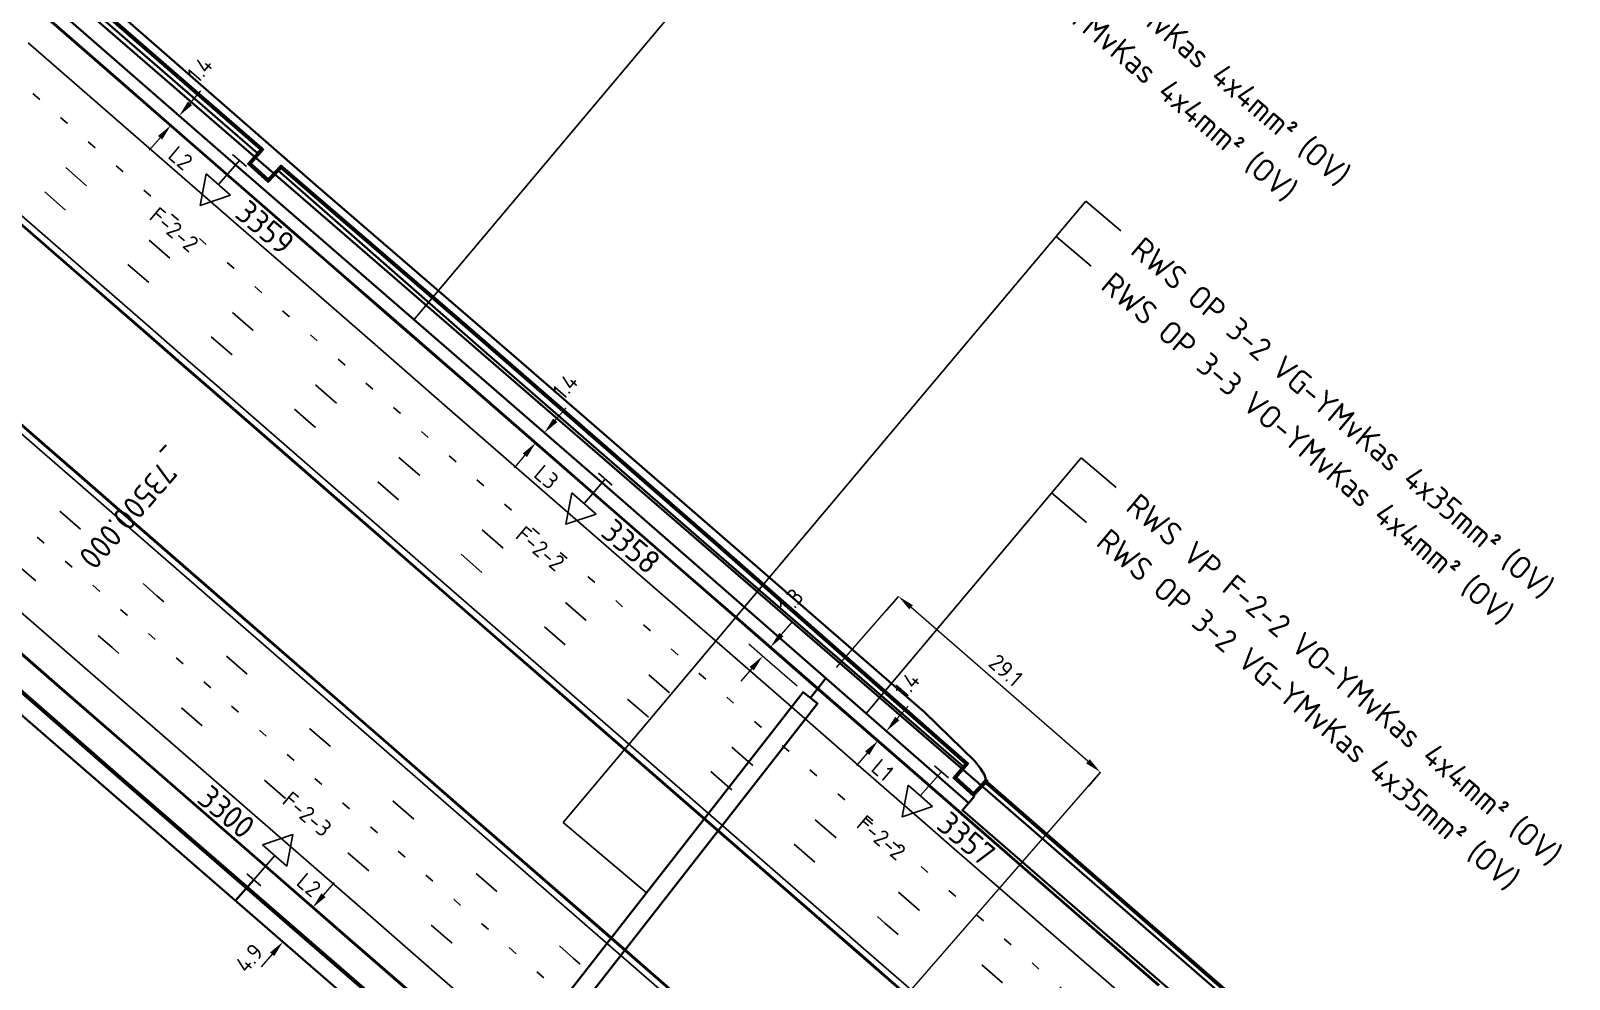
# Model space of a CAD drawing. Header units: metres. Extents: x 134219 to 139080, y 438661 to 444352.
# Drawn here: x 134730.3 to 134897.6, y 443820.5 to 443923.6 of the extents above; entities that cross this region are included whole.
import ezdxf
from ezdxf.enums import TextEntityAlignment as Align

# ---------------------------------------------------------------- set-up
doc = ezdxf.new("R2010")
doc.units = ezdxf.units.M
doc.linetypes.add('13strp', pattern=[4, 1, -3])
doc.linetypes.add('39strp', pattern=[12, 3, -9])
doc.layers.get('DEFPOINTS').update_dxf_attribs({"color": 193})
for name, color, linetype, lineweight in [('N-WE-KL-ET-T18', 1, 'Continuous', 18), ('N-WE-KL-ET-T25', 7, 'Continuous', 25), ('N-WE-KL-ET_LS_OV_ARMATUUR-S', 7, 'Continuous', 25), ('N-WE-KL-ET_LS_OV_ARMATUUR-T18', 1, 'Continuous', 25), ('N-WE-KL-ET_LS_OV_KABEL-G', 10, 'KL-LS-OV-N', 35), ('N-WE-KL-ET_LS_OV_KABEL-M', 7, 'Continuous', 18), ('N-WE-KL-ET_LS_OV_KABEL-T25', 7, 'Continuous', 25), ('N-WE-KL-ET_LS_OV_MANTELBUIS-G', 10, 'Continuous', 35), ('Utd-ondergr-bs', 8, 'Continuous', 35), ('Utd-ondergr-nw', 8, '13strp', 35)]:
    doc.layers.add(name, color=color, linetype=linetype, lineweight=lineweight)
doc.layers.add('N-WE-KL-ET_LS_OV_ARMATUUR-T25', color=2, linetype='Continuous')
doc.layers.add('Utd-weg-nw', color=8, linetype='Continuous')
doc.styles.add('alm a2ee v011$0$rtw_iso', font='NLCS-ISO.ttf')
doc.styles.add('ISO18', font='NLCS-ISO.ttf')
doc.styles.add('ISO25', font='NLCS-ISO.ttf')
doc.styles.add('NLCS-ISO', font='NLCS-ISO.ttf')
doc.styles.add('NLCS_18', font='NLCS-ISO.ttf', dxfattribs={"height": 1.799999952316284})
doc.styles.add('NLCS_25', font='NLCS-ISO.ttf', dxfattribs={"height": 2.5})
doc.linetypes.add('KL-LS-OV-N', pattern='A,4,-1,[103,NLCS.SHX,S=0.75,R=0,X=0,Y=0],-1,4,-1.5,["0V",Standard,S=1,R=0,X=0,Y=-0.5],-3', length=14.5)
doc.dimstyles.new('NLCS_t18_pijl_Dimension_l3_h1', dxfattribs={"dimtxt": 1.799999952316284, "dimasz": 1.8, "dimexe": 2, "dimexo": 2, "dimgap": 0.7, "dimtad": 1, "dimdec": 1, "dimzin": 0, "dimdsep": 46, "dimtxsty": 'NLCS_18', "dimcen": 2.5, "dimdle": 2, "dimclrd": 256, "dimclre": 256, "dimclrt": 256, "dimadec": 1, "dimazin": 0, "dimtfac": 1, "dimtdec": 1, "dimtofl": 0, "dimtmove": 1, "dimatfit": 0, "dimfxl": 0, "dimtolj": 1, "dimtzin": 0, "dimlwd": 18, "dimlwe": 18, "dimarcsym": 0})

# ---------------------------------------------------------------- blocks, each defined once
blk = doc.blocks.new('SKL-ET_OV_ARMATUUR_HD_NATRIUM_1x250W-SO (1)')
for points in [[(3.492758620689642, -1.757241379310358), (6.492758620689642, 0), (3.492758620689642, 1.757241379310358)], [(3.492758620689642, 1.757241379310358), (3.492758620689642, -1.757241379310358)], [(0, 1), (0, -1)], [(3.492758620689642, 0), (0, 0)]]:
    blk.add_lwpolyline(points)
at = {"layer": 'N-WE-KL-ET-T18', "linetype": 'ByBlock', "style": 'NLCS-ISO'}
blk.add_attdef('GROEPSNUMMER', text='', height=1.8, dxfattribs=at).set_placement((-2, -4), align=Align.RIGHT)
blk.add_attdef('FASE-AANSLUITING', (10, -4), '', height=1.8, dxfattribs=at)
at = {"layer": 'N-WE-KL-ET-T18', "linetype": 'ByBlock', "style": 'NLCS-ISO', "flags": 1}
for tag, p in [('TYPE_ARMATUUR', (7.764580914155388, -13.45573048555232)), ('TYPE_FABRIKAAT', (7.764580914155388, -17.24024058133071)), ('VERMOGEN_LAMP', (7.764580914155388, -21.0247506771091)), ('SPIEGELSTAND', (7.764580914155388, -24.80926077288748)), ('HOOGTE_LICHTMAST', (7.764580914155388, -28.59377086866587)), ('UITLEGGERHOEK', (7.764580914155388, -32.37828096444426)), ('TYPE_LICHTMAST', (7.764580914155388, -36.16279106022265)), ('BOTSVRIENDELIJK', (7.764580914155388, -39.94730115600103)), ('POSITIE_LICHTMAST', (7.764580914155388, -43.73181125177942)), ('KABELAANSLUITING', (7.764580914155388, -47.51632134755781)), ('VOEDINGSPUNT', (7.764580914155388, -51.30083144333619))]:
    blk.add_attdef(tag, p, '', height=1.8, dxfattribs=at)
at = {"layer": 'N-WE-KL-ET-T25', "linetype": 'ByBlock', "style": 'NLCS-ISO'}
blk.add_attdef('MASTNUMMER', text='', height=2.5, dxfattribs=at).set_placement((4, 4.309930667947768), align=Align.MIDDLE)
at = {"layer": 'N-WE-KL-ET-T25', "linetype": 'ByBlock', "style": 'NLCS-ISO', "flags": 1}
blk.add_attdef('TYPE_SYMBOOL', (7.764580914155388, -10.05561887920129), '', height=2.5, dxfattribs=at)
blk = doc.blocks.new('SKL-ET_OV_ARMATUUR_HD_NATRIUM_1x250W-SO (4)')
for points in [[(3.492758620689642, -1.757241379310358), (6.492758620689642, 0), (3.492758620689642, 1.757241379310358)], [(3.492758620689642, 1.757241379310358), (3.492758620689642, -1.757241379310358)], [(0, 1), (0, -1)], [(3.492758620689642, 0), (0, 0)]]:
    blk.add_lwpolyline(points)
at = {"layer": 'N-WE-KL-ET-T18', "linetype": 'ByBlock', "style": 'NLCS-ISO'}
blk.add_attdef('GROEPSNUMMER', text='', height=1.8, dxfattribs=at).set_placement((-2, -4), align=Align.RIGHT)
blk.add_attdef('FASE-AANSLUITING', (10, -4), '', height=1.8, dxfattribs=at)
at = {"layer": 'N-WE-KL-ET-T18', "linetype": 'ByBlock', "style": 'NLCS-ISO', "flags": 1}
for tag, p in [('TYPE_ARMATUUR', (7.764580914155388, -13.45573048555232)), ('TYPE_FABRIKAAT', (7.764580914155388, -17.24024058133071)), ('VERMOGEN_LAMP', (7.764580914155388, -21.0247506771091)), ('SPIEGELSTAND', (7.764580914155388, -24.80926077288748)), ('HOOGTE_LICHTMAST', (7.764580914155388, -28.59377086866587)), ('UITLEGGERHOEK', (7.764580914155388, -32.37828096444426)), ('TYPE_LICHTMAST', (7.764580914155388, -36.16279106022265)), ('BOTSVRIENDELIJK', (7.764580914155388, -39.94730115600103)), ('POSITIE_LICHTMAST', (7.764580914155388, -43.73181125177942)), ('KABELAANSLUITING', (7.764580914155388, -47.51632134755781)), ('VOEDINGSPUNT', (7.764580914155388, -51.30083144333619))]:
    blk.add_attdef(tag, p, '', height=1.8, dxfattribs=at)
at = {"layer": 'N-WE-KL-ET-T25', "linetype": 'ByBlock', "style": 'NLCS-ISO'}
blk.add_attdef('MASTNUMMER', text='', height=2.5, dxfattribs=at).set_placement((4, 4.309930667947768), align=Align.MIDDLE)
at = {"layer": 'N-WE-KL-ET-T25', "linetype": 'ByBlock', "style": 'NLCS-ISO', "flags": 1}
blk.add_attdef('TYPE_SYMBOOL', (7.764580914155388, -10.05561887920129), '', height=2.5, dxfattribs=at)
blk = doc.blocks.new('*D409')
at = {"layer": 'DEFPOINTS', "color": 0, "transparency": 16777216}
for p in [(134760.9397132757, 443828.3009400801), (134757.7152802419, 443824.592792761), (134757.7152802419, 443824.592792761)]:
    blk.add_point(p, dxfattribs=at)
at = {"layer": 'N-WE-KL-ET_LS_OV_KABEL-M', "linetype": 'Continuous', "lineweight": 18, "transparency": 16777216}
for p, q in [((134762.1208260152, 443829.6592378002), (134763.3019387547, 443831.0175355203)), ((134756.5341675023, 443823.234495041), (134755.3530547628, 443821.8761973208))]:
    blk.add_line(p, q, dxfattribs=at)
at = {"layer": 'N-WE-KL-ET_LS_OV_KABEL-M', "lineweight": 18, "transparency": 16777216}
for p, q in [((134760.9397132757, 443828.3009400801), (134759.4304935867, 443829.6132875684)), ((134757.7152802419, 443824.592792761), (134756.2060605529, 443825.9051402494))]:
    blk.add_line(p, q, dxfattribs=at)
at = {"layer": 'N-WE-KL-ET_LS_OV_KABEL-M', "transparency": 16777216}
for points in [[(134761.8944430619, 443829.8560899235), (134762.3472089686, 443829.462385677), (134760.9397132757, 443828.3009400801)], [(134756.307784549, 443823.4313471642), (134756.7605504557, 443823.0376429177), (134757.7152802419, 443824.592792761)]]:
    blk.add_solid(points, dxfattribs=at)
at = {"layer": 'N-WE-KL-ET_LS_OV_KABEL-M', "transparency": 16777216, "insert": (134754.0542514613, 443822.8209321937), "char_height": 1.799999952316284, "attachment_point": 5, "rotation": 48.99129051596993, "style": 'NLCS_18'}
blk.add_mtext('\\A1;4.9', dxfattribs=at)
blk = doc.blocks.new('*D421')
at = {"layer": 'DEFPOINTS', "color": 0, "transparency": 16777216}
for p in [(134745.5277165574, 443913.3156639911), (134745.5277165576, 443913.3156639909), (134746.4169538142, 443914.3383004408)]:
    blk.add_point(p, dxfattribs=at)
at = {"layer": 'N-WE-KL-ET_LS_OV_KABEL-M', "linetype": 'Continuous', "lineweight": 18, "transparency": 16777216}
for p, q in [((134747.598066554, 443915.6965981607), (134748.7791792935, 443917.0548958807)), ((134744.3466038181, 443911.9573662708), (134743.1654910785, 443910.5990685507))]:
    blk.add_line(p, q, dxfattribs=at)
at = {"layer": 'N-WE-KL-ET_LS_OV_KABEL-M', "lineweight": 18, "transparency": 16777216}
for p, q in [((134745.5277165576, 443913.3156639909), (134747.0369362466, 443912.0033165026)), ((134746.4169538144, 443914.3383004406), (134747.9261735035, 443913.0259529522))]:
    blk.add_line(p, q, dxfattribs=at)
at = {"layer": 'N-WE-KL-ET_LS_OV_KABEL-M', "transparency": 16777216}
for points in [[(134747.3716836007, 443915.8934502839), (134747.8244495073, 443915.4997460374), (134746.4169538144, 443914.3383004406)], [(134744.1202208647, 443912.1542183941), (134744.5729867714, 443911.7605141476), (134745.5277165576, 443913.3156639909)]]:
    blk.add_solid(points, dxfattribs=at)
at = {"layer": 'N-WE-KL-ET_LS_OV_KABEL-M', "transparency": 16777216, "insert": (134748.6676137132, 443919.3649722961), "char_height": 1.799999952316284, "attachment_point": 5, "rotation": 48.99129051512892, "style": 'NLCS_18'}
blk.add_mtext('\\A1;1.4', dxfattribs=at)
blk = doc.blocks.new('*D422')
at = {"layer": 'DEFPOINTS', "color": 0, "transparency": 16777216}
for p in [(134786.1428235022, 443879.9017523035), (134785.2004923282, 443878.8180570369), (134785.200492328, 443878.8180570372)]:
    blk.add_point(p, dxfattribs=at)
at = {"layer": 'N-WE-KL-ET_LS_OV_KABEL-M', "lineweight": 18, "transparency": 16777216}
for p, q in [((134786.1428235019, 443879.9017523037), (134784.6336038129, 443881.2140997921)), ((134785.200492328, 443878.8180570372), (134783.6912726389, 443880.1304045256))]:
    blk.add_line(p, q, dxfattribs=at)
at = {"layer": 'N-WE-KL-ET_LS_OV_KABEL-M', "linetype": 'Continuous', "lineweight": 18, "transparency": 16777216}
for p, q in [((134787.3239362414, 443881.2600500239), (134788.505048981, 443882.618347744)), ((134784.0193795884, 443877.459759317), (134782.8382668489, 443876.1014615969))]:
    blk.add_line(p, q, dxfattribs=at)
at = {"layer": 'N-WE-KL-ET_LS_OV_KABEL-M', "transparency": 16777216}
for points in [[(134787.0975532881, 443881.4569021472), (134787.5503191948, 443881.0631979007), (134786.1428235019, 443879.9017523037)], [(134783.7929966351, 443877.6566114403), (134784.2457625417, 443877.2629071937), (134785.200492328, 443878.8180570372)]]:
    blk.add_solid(points, dxfattribs=at)
at = {"layer": 'N-WE-KL-ET_LS_OV_KABEL-M', "transparency": 16777216, "insert": (134788.4018243555, 443884.9380163852), "char_height": 1.799999952316284, "attachment_point": 5, "rotation": 48.991290515393025, "style": 'NLCS_18'}
blk.add_mtext('\\A1;1.4', dxfattribs=at)
blk = doc.blocks.new('*D423')
at = {"layer": 'DEFPOINTS', "color": 0, "transparency": 16777216}
for p in [(134822.426037656, 443846.4484482454), (134823.3263057358, 443847.4837703102), (134823.3263057361, 443847.4837703099)]:
    blk.add_point(p, dxfattribs=at)
at = {"layer": 'N-WE-KL-ET_LS_OV_KABEL-M', "linetype": 'Continuous', "lineweight": 18, "transparency": 16777216}
for p, q in [((134824.5074184756, 443848.84206803), (134825.6885312151, 443850.2003657502)), ((134821.2449249168, 443845.090150525), (134820.0638121772, 443843.7318528048))]:
    blk.add_line(p, q, dxfattribs=at)
at = {"layer": 'N-WE-KL-ET_LS_OV_KABEL-M', "lineweight": 18, "transparency": 16777216}
for p, q in [((134822.4260376563, 443846.4484482451), (134823.9352573453, 443845.1361007567)), ((134823.3263057361, 443847.4837703099), (134824.8355254252, 443846.1714228216))]:
    blk.add_line(p, q, dxfattribs=at)
at = {"layer": 'N-WE-KL-ET_LS_OV_KABEL-M', "transparency": 16777216}
for points in [[(134824.2810355222, 443849.0389201533), (134824.7338014289, 443848.6452159068), (134823.3263057361, 443847.4837703099)], [(134821.0185419634, 443845.2870026482), (134821.4713078701, 443844.8932984017), (134822.4260376563, 443846.4484482451)]]:
    blk.add_solid(points, dxfattribs=at)
at = {"layer": 'N-WE-KL-ET_LS_OV_KABEL-M', "transparency": 16777216, "insert": (134825.5769656347, 443852.5104421655), "char_height": 1.799999952316284, "attachment_point": 5, "rotation": 48.991290516608636, "style": 'NLCS_18'}
blk.add_mtext('\\A1;1.4', dxfattribs=at)
blk = doc.blocks.new('*D424')
at = {"layer": 'DEFPOINTS', "color": 0, "transparency": 16777216}
for p in [(134824.6493039387, 443862.1253368275), (134824.6493039386, 443862.1253368275), (134846.6086138181, 443843.0244630949)]:
    blk.add_point(p, dxfattribs=at)
at = {"layer": 'N-WE-KL-ET_LS_OV_KABEL-M', "lineweight": 18, "transparency": 16777216}
for p, q in [((134824.6493039386, 443862.1253368275), (134823.3367187197, 443860.6163238907)), ((134846.608613818, 443843.0244630949), (134845.2960285991, 443841.5154501582))]:
    blk.add_line(p, q, dxfattribs=at)
at = {"layer": 'N-WE-KL-ET_LS_OV_KABEL-M', "linetype": 'Continuous', "lineweight": 18, "transparency": 16777216}
blk.add_line((134845.250502175, 443844.2057897919), (134826.0074155816, 443860.9440101305), dxfattribs=at)
at = {"layer": 'N-WE-KL-ET_LS_OV_KABEL-M', "transparency": 16777216}
for points in [[(134826.2043033644, 443861.170362071), (134825.8105277987, 443860.7176581899), (134824.6493039386, 443862.1253368275)], [(134845.4473899578, 443844.4321417323), (134845.0536143921, 443843.9794378513), (134846.608613818, 443843.0244630949)]]:
    blk.add_solid(points, dxfattribs=at)
at = {"layer": 'N-WE-KL-ET_LS_OV_KABEL-M', "transparency": 16777216, "insert": (134836.3199393113, 443854.0944556879), "char_height": 1.799999952316284, "attachment_point": 5, "rotation": 318.98226473380157, "style": 'NLCS_18'}
blk.add_mtext('\\A1;29.1', dxfattribs=at)
blk = doc.blocks.new('*D382')
at = {"layer": 'DEFPOINTS', "color": 0, "transparency": 16777216}
for p in [(134810.7313287155, 443856.6176250834), (134809.8724896795, 443855.6299470528), (134809.8724896794, 443855.6299470529)]:
    blk.add_point(p, dxfattribs=at)
at = {"layer": 'N-WE-KL-ET_LS_OV_KABEL-M', "lineweight": 18, "transparency": 16777216}
for p, q in [((134810.7313287155, 443856.6176250835), (134809.2221090264, 443857.9299725719)), ((134809.8724896794, 443855.6299470529), (134808.3632699904, 443856.9422945413))]:
    blk.add_line(p, q, dxfattribs=at)
at = {"layer": 'N-WE-KL-ET_LS_OV_KABEL-M', "linetype": 'Continuous', "lineweight": 18, "transparency": 16777216}
for p, q in [((134811.912441455, 443857.9759228037), (134813.0935541945, 443859.3342205238)), ((134808.6913769399, 443854.2716493328), (134807.5102642003, 443852.9133516127))]:
    blk.add_line(p, q, dxfattribs=at)
at = {"layer": 'N-WE-KL-ET_LS_OV_KABEL-M', "transparency": 16777216}
for points in [[(134811.6860585017, 443858.1727749269), (134812.1388244084, 443857.7790706804), (134810.7313287155, 443856.6176250835)], [(134808.4649939865, 443854.4685014561), (134808.9177598932, 443854.0747972096), (134809.8724896794, 443855.6299470529)]]:
    blk.add_solid(points, dxfattribs=at)
at = {"layer": 'N-WE-KL-ET_LS_OV_KABEL-M', "transparency": 16777216, "insert": (134812.9473946228, 443861.6045133201), "char_height": 1.799999952316284, "attachment_point": 5, "rotation": 48.991290515645076, "style": 'NLCS_18'}
blk.add_mtext('\\A1;1.3', dxfattribs=at)

msp = doc.modelspace()

# ---------------------------------------------------------------- linework, layer by layer
at = {"layer": 'N-WE-KL-ET_LS_OV_KABEL-G', "flags": 128}
for points, elevation in [([(134674.211966549, 443977.071273417), (134713.806936941, 443942.729215503), (134752.584990133, 443908.968288033), (134792.388302883, 443874.492152477), (134832.023984432, 443839.890835779), (134832.248667346, 443839.645164801)], 9.182638894194449), ([(134634.400428488, 443931.512573304), (134772.785959673, 443811.525804361), (134777.126539349, 443808.65266434), (134777.980704665, 443808.598918795), (134794.259067236, 443797.17975082)], 8.28543010249199)]:
    msp.add_lwpolyline(points, dxfattribs=dict(at, elevation=elevation))
for points in [[(134815.068978861, 443851.1113209208), (134816.7327760212, 443853.2398164005)], [(134754.5310018318, 443831.3331351402), (134752.5612088824, 443829.0616152168)]]:
    msp.add_lwpolyline(points, dxfattribs=at)
at = {"layer": 'N-WE-KL-ET_LS_OV_KABEL-M'}
for points in [[(134817.9195881622, 443854.38852247), (134824.6493039386, 443862.1253368275)], [(134813.6436625912, 443852.3507098848), (134809.8724896795, 443855.6299470529)], [(134821.9562349011, 443814.6828680726), (134846.6086138181, 443843.0244630949)]]:
    msp.add_lwpolyline(points, dxfattribs=at)
at = {"layer": 'N-WE-KL-ET_LS_OV_KABEL-T25'}
for p, q in [((134821.5057052619, 443951.0502924366), (134771.9545040391, 443892.1911420885)), ((134845.0028407977, 443905.0586994601), (134788.1711386277, 443837.5514419162)), ((134848.8278577929, 443901.8385682537), (134845.0028407976, 443905.0586994601)), ((134845.6077265866, 443898.0135512586), (134841.7827095914, 443901.2336824649)), ((134844.49551821, 443877.1828009119), (134821.11686206, 443849.412579337)), ((134848.3205352053, 443873.9626697056), (134844.49551821, 443877.1828009119)), ((134845.1004039989, 443870.1376527104), (134841.2753870037, 443873.3577839168)), ((134797.2354036116, 443829.9205941127), (134788.1711386277, 443837.5514419162))]:
    msp.add_line(p, q, dxfattribs=at)
at = {"layer": 'N-WE-KL-ET_LS_OV_MANTELBUIS-G', "linetype": 'Continuous'}
msp.add_lwpolyline([(134780.1896892829, 443808.1140140999), (134781.7654111242, 443806.8823076905), (134815.8568397816, 443850.4954677161), (134814.2811179403, 443851.7271741254)], close=True, dxfattribs=at)
at = {"layer": 'N-WE-KL-ET_LS_OV_MANTELBUIS-G', "linetype": 'Continuous', "extrusion": (-0.7562347606293163, 0.654300379654422, 0), "elevation": 188439.6150409504}
msp.add_lwpolyline([(-423866.7593117079, 9.306160588481193), (-423868.7593117079, 9.30615738314003)], dxfattribs=at)
at = {"layer": 'N-WE-KL-ET_LS_OV_MANTELBUIS-G', "extrusion": (-0.6543003825055731, -0.7562347581624774, 0), "elevation": -423866.7586012541}
msp.add_lwpolyline([(-188342.4150118855, 9.076727247911153), (-188439.6166390175, 9.30615738314003), (-188342.415011893, 9.07672404256999)], dxfattribs=at)
at = {"layer": 'Utd-ondergr-bs', "flags": 128}
msp.add_lwpolyline([(134660.1332722671, 443991.613588524), (134662.8018075226, 443989.2935560071), (134835.2087706891, 443840.2261817293), (134904.9872110569, 443779.6488543239), (134913.4263296443, 443772.3096264713), (134939.2625778015, 443749.9291822079)], dxfattribs=at)
at = {"layer": 'Utd-ondergr-bs'}
for points in [[(134834.163, 443842.227, 0), (134833.992, 443842.721, 0), (134833.574, 443843.438, 0), (134832.961, 443844.207, 0), (134827.476, 443849.547, 0), (134806.862, 443867.428, 0), (134783.07, 443888.055, 0), (134761.246, 443906.836, 0), (134738.258, 443926.861, 0), (134714.674, 443947.719, 0), (134691.639, 443967.661, 0), (134679.205, 443978.45, 0), (134674.103, 443983.533, 0), (134669.386, 443988.896, 0), (134664.84, 443993.261, 0), (134650.623, 444005.509, 0), (134647.931, 444007.303, 0), (134643.625, 444009.583, 0), (134639.363, 444012.728, 0), (134624.145, 444026.012, 0)], [(134834.173, 443842.093, 0), (134832.811, 443840.609, 0), (134830.769, 443842.425, 0), (134832.083, 443843.945, 0), (134832.008, 443844.011, 0), (134804.888, 443867.791, 0), (134776.788, 443892.194, 0), (134757.587, 443908.722, 0), (134757.511, 443908.792, 0), (134756.096, 443907.309, 0), (134754.066, 443909.128, 0), (134755.416, 443910.683, 0), (134755.345, 443910.751, 0), (134733.374, 443929.845, 0), (134701.87, 443957.194, 0), (134679.518, 443976.64, 0), (134679.448, 443976.705, 0), (134678.026, 443975.149, 0), (134675.953, 443976.997, 0), (134677.285, 443978.542, 0), (134677.206, 443978.605, 0), (134660.65, 443992.977, 0), (134636.025, 444014.424, 0)], [(134793.302, 443794.894, 0), (134794.489, 443796.229, 0), (134792.214, 443798.174, 0), (134791.712, 443797.621, 0), (134767.595, 443818.658, 0), (134740.323, 443842.267, 0), (134716.137, 443863.331, 0), (134716.708, 443863.948, 0), (134714.46, 443865.946, 0), (134713.834, 443865.287, 0), (134696.029, 443880.797, 0), (134671.804, 443901.789, 0), (134638.451, 443930.882, 0), (134639.053, 443931.585, 0), (134636.754, 443933.48, 0), (134636.192, 443932.811, 0), (134614.738, 443951.452, 0), (134587.546, 443975.039, 0), (134584.553, 443977.611, 0)], [(134754.939, 443910.286, 0), (134733.982, 443928.458, 0), (134706.251, 443952.595, 0), (134679.178, 443976.264, 0)], [(134793.302, 443794.894, 0), (134792.966, 443794.527, 0), (134792.819, 443794.662, 0), (134793.153, 443795.028, 0), (134794.204, 443796.21, 0), (134792.232, 443797.896, 0), (134790.878, 443796.388, 0), (134790.729, 443796.522, 0), (134791.581, 443797.47, 0), (134767.463, 443818.507, 0), (134740.192, 443842.115, 0), (134716.006, 443863.18, 0), (134715.393, 443862.509, 0), (134715.245, 443862.644, 0), (134716.424, 443863.934, 0), (134714.473, 443865.667, 0), (134713.253, 443864.363, 0), (134713.107, 443864.499, 0), (134713.703, 443865.136, 0), (134695.897, 443880.646, 0), (134671.673, 443901.638, 0), (134638.32, 443930.732, 0)], [(134733.444, 443929.922, 0), (134755.412, 443910.826, 0), (134755.562, 443910.694, 0), (134754.206, 443909.145, 0), (134756.086, 443907.447, 0), (134757.505, 443908.942, 0), (134757.65, 443908.804, 0), (134776.856, 443892.272, 0), (134804.96, 443867.872, 0), (134832.073, 443844.088, 0), (134832.224, 443843.957, 0), (134830.904, 443842.438, 0), (134832.795, 443840.741, 0), (134833.735, 443841.756, 0), (134834.163, 443842.227, 0), (134834.311, 443842.093, 0), (134833.882, 443841.621, 0), (134832.808, 443840.46, 0), (134830.625, 443842.42, 0), (134831.671, 443843.625, 0), (134831.941, 443843.938, 0), (134804.829, 443867.721, 0), (134776.726, 443892.121, 0), (134757.52, 443908.653, 0), (134757.236, 443908.368, 0), (134756.097, 443907.168, 0), (134753.926, 443909.128, 0), (134754.939, 443910.286, 0), (134755.28, 443910.675, 0), (134733.313, 443929.771, 0)], [(134834.311, 443842.093, 0), (134833.882, 443841.621, 0), (134832.808, 443840.46, 0), (134830.625, 443842.42, 0), (134831.671, 443843.625, 0), (134831.941, 443843.938, 0), (134804.829, 443867.721, 0), (134776.726, 443892.121, 0), (134757.52, 443908.653, 0), (134757.236, 443908.368, 0), (134756.097, 443907.168, 0), (134753.926, 443909.128, 0), (134754.939, 443910.286, 0), (134755.28, 443910.675, 0), (134733.313, 443929.771, 0)], [(134834.311, 443842.093, 0), (134834.163, 443842.227, 0), (134833.735, 443841.756, 0), (134832.795, 443840.741, 0), (134830.904, 443842.438, 0), (134832.224, 443843.957, 0), (134832.073, 443844.088, 0), (134804.96, 443867.872, 0), (134776.856, 443892.272, 0), (134757.65, 443908.804, 0), (134757.505, 443908.942, 0), (134756.086, 443907.447, 0), (134754.206, 443909.145, 0), (134755.562, 443910.694, 0), (134755.412, 443910.826, 0), (134733.444, 443929.922, 0)], [(134831.671, 443843.625, 0), (134804.28, 443867.334, 0), (134779.833, 443888.568, 0), (134757.236, 443908.368, 0)], [(134715.997, 443863.314, 0), (134716.064, 443863.252, 0), (134740.248, 443842.188, 0), (134767.525, 443818.582, 0), (134791.647, 443797.545, 0), (134791.714, 443797.484, 0)], [(134716.137, 443863.331, 0), (134740.323, 443842.267, 0), (134767.595, 443818.658, 0), (134791.712, 443797.621, 0), (134792.214, 443798.174, 0), (134794.489, 443796.229, 0), (134793.302, 443794.894, 0), (134792.966, 443794.527, 0), (134792.819, 443794.662, 0), (134793.153, 443795.028, 0), (134794.204, 443796.21, 0), (134792.232, 443797.896, 0), (134790.878, 443796.388, 0), (134790.729, 443796.522, 0), (134791.581, 443797.47, 0), (134767.463, 443818.507, 0), (134740.192, 443842.115, 0), (134716.006, 443863.18, 0)], [(134904.549, 443780.583, 0), (134836.273, 443839.987, 0), (134834.188, 443841.802, 0), (134834.319, 443841.953, 0), (134906.688, 443778.987, 0), (134906.556, 443778.836, 0), (134904.549, 443780.583, 0)], [(134834.303, 443841.823, 0), (134906.57, 443778.952, 0)]]:
    msp.add_polyline3d(points, dxfattribs=at)
msp.add_polyline3d([(134904.549, 443780.583, 0), (134836.273, 443839.987, 0), (134834.188, 443841.802, 0), (134834.319, 443841.953, 0), (134906.688, 443778.987, 0), (134906.556, 443778.836, 0)], close=True, dxfattribs=at)
at = {"layer": 'Utd-ondergr-nw', "color": 7, "linetype": 'Continuous'}
msp.add_line((134744.9915, 443878.5718), (134744.3353, 443877.8174), dxfattribs=at)
at = {"layer": 'Utd-ondergr-nw', "linetype": 'Continuous', "flags": 128}
for points in [[(134732.1956950773, 443924.815808755), (134739.7417935225, 443918.2540713131), (134747.2878919676, 443911.6923338712), (134754.8339904128, 443905.1305964293), (134758.9258509348, 443901.5725041795), (134762.3800888579, 443898.5688589875), (134769.9261873031, 443892.0071215456), (134777.4722857482, 443885.4453841037), (134785.0183841934, 443878.8836466618), (134792.5644826385, 443872.32190922), (134800.1105810836, 443865.760171778), (134807.6566795288, 443859.1984343362), (134815.2027779739, 443852.6366968943), (134822.7488764191, 443846.0749594524), (134830.2949748642, 443839.5132220105), (134832.6612277032, 443837.455638219), (134837.8410733094, 443832.9514845686), (134845.3871717545, 443826.3897471268), (134852.9332701997, 443819.8280096849)], [(134732.2416272394, 443924.8686314441), (134739.7877256846, 443918.3068940022), (134747.3338241297, 443911.7451565603), (134754.8799225749, 443905.1834191185), (134758.9717830969, 443901.6253268686), (134762.42602102, 443898.6216816766), (134769.9721194652, 443892.0599442347), (134777.5182179103, 443885.4982067928), (134785.0643163554, 443878.9364693509), (134792.6104148006, 443872.3747319091), (134800.1565132457, 443865.8129944672), (134807.7026116909, 443859.2512570253), (134815.248710136, 443852.6895195834), (134822.7948085812, 443846.1277821416), (134830.3409070263, 443839.5660446996), (134832.7071598652, 443837.5084609081), (134837.8870054714, 443833.0043072578), (134845.4331039166, 443826.4425698159), (134852.9792023617, 443819.880832374)], [(134727.4254123441, 443904.0900445316), (134734.9715107892, 443897.5283070897), (134742.5176092344, 443890.9665696478), (134746.6094697564, 443887.408477398), (134750.0637076795, 443884.404832206), (134757.6098061247, 443877.8430947641), (134765.1559045698, 443871.2813573222), (134772.702003015, 443864.7196198803), (134780.2481014601, 443858.1578824384), (134787.7941999052, 443851.5961449965), (134795.3402983504, 443845.0344075547), (134802.8863967955, 443838.4726701128), (134810.4324952407, 443831.9109326709), (134817.9785936858, 443825.349195229), (134820.3448465248, 443823.2916114375), (134825.524692131, 443818.7874577871)], [(134727.4713445062, 443904.1428672207), (134735.0174429513, 443897.5811297788), (134742.5635413965, 443891.019392337), (134746.6554019185, 443887.4613000871), (134750.1096398416, 443884.4576548951), (134757.6557382868, 443877.8959174532), (134765.2018367319, 443871.3341800113), (134772.7479351771, 443864.7724425694), (134780.2940336222, 443858.2107051276), (134787.8401320673, 443851.6489676856), (134795.3862305125, 443845.0872302438), (134802.9323289576, 443838.5254928019), (134810.4784274028, 443831.96375536), (134818.0245258479, 443825.4020179181), (134820.3907786869, 443823.3444341266), (134825.5706242931, 443818.8402804763)], [(134724.1905761722, 443885.1300673443), (134731.7366746174, 443878.5683299025), (134735.8285351394, 443875.0102376526), (134739.2827730625, 443872.0065924606), (134746.8288715077, 443865.4448550188), (134754.3749699528, 443858.8831175768), (134761.921068398, 443852.321380135), (134769.4671668431, 443845.7596426931), (134777.0132652882, 443839.1979052512), (134784.5593637334, 443832.6361678093), (134792.1054621785, 443826.0744303674), (134799.6515606237, 443819.5126929256)], [(134724.2365083343, 443885.1828900335), (134731.7826067795, 443878.6211525916), (134735.8744673015, 443875.0630603418), (134739.3287052246, 443872.0594151497), (134746.8748036698, 443865.4976777079), (134754.4209021149, 443858.9359402659), (134761.9670005601, 443852.3742028241), (134769.5130990052, 443845.8124653822), (134777.0591974503, 443839.2507279403), (134784.6052958955, 443832.6889904984), (134792.1513943406, 443826.1272530566), (134799.6974927858, 443819.5655156147)], [(134726.9663918842, 443857.8425656791), (134734.5124903293, 443851.2808282372), (134742.0585887744, 443844.7190907953), (134749.6046872196, 443838.1573533535), (134757.1507856647, 443831.5956159116), (134764.6968841099, 443825.0338784697), (134772.242982555, 443818.4721410278), (134779.7890810002, 443811.9104035859), (134787.3351794453, 443805.3486661441), (134794.8812778905, 443798.7869287021), (134797.2475307294, 443796.7293449106), (134802.4273763356, 443792.2251912603), (134809.9734747808, 443785.6634538184), (134817.5535544956, 443779.1407953565), (134825.0635633848, 443772.5375543731), (134832.573572274, 443765.9343133898), (134840.0835811632, 443759.3310724065), (134847.5935900524, 443752.7278314232), (134855.1035989416, 443746.1245904398), (134855.5597015096, 443745.7235582687), (134855.6750192487, 443745.6221641384), (134862.6136078308, 443739.5213494565), (134870.1236167201, 443732.9181084732)], [(134727.0123240463, 443857.8953883682), (134734.5584224914, 443851.3336509264), (134742.1045209365, 443844.7719134844), (134749.6506193817, 443838.2101760426), (134757.1967178268, 443831.6484386007), (134764.742816272, 443825.0867011588), (134772.2889147171, 443818.5249637169), (134779.8350131623, 443811.9632262751), (134787.3811116074, 443805.4014888332), (134794.9272100526, 443798.8397513913), (134797.2934628915, 443796.7821675997), (134802.4733084977, 443792.2780139494), (134810.0194069429, 443785.7162765075), (134817.5994866577, 443779.1936180457), (134825.1094955469, 443772.5903770623), (134832.6195044361, 443765.9871360789), (134840.1295133253, 443759.3838950956), (134847.6395222145, 443752.7806541123), (134855.1495311037, 443746.177413129), (134855.6056336717, 443745.7763809579), (134855.7209514108, 443745.6749868275), (134862.6595399929, 443739.5741721456), (134870.1695488822, 443732.9709311624)]]:
    msp.add_lwpolyline(points, dxfattribs=at)
at = {"layer": 'Utd-weg-nw', "linetype": '13strp', "flags": 128}
for points in [[(134682.2110577919, 443958.7719077719), (134689.7571562371, 443952.21017033), (134697.3032546822, 443945.6484328881), (134704.8493531274, 443939.0866954463), (134712.3954515725, 443932.5249580044), (134719.9415500177, 443925.9632205625), (134727.4876484628, 443919.4014831206), (134735.033746908, 443912.8397456787), (134742.5798453531, 443906.2780082368), (134750.1259437982, 443899.716270795), (134754.2178043203, 443896.1581785451), (134757.6720422434, 443893.1545333531), (134765.2181406885, 443886.5927959112), (134772.7642391337, 443880.0310584693), (134780.3103375788, 443873.4693210275), (134787.856436024, 443866.9075835856), (134795.4025344691, 443860.3458461437), (134802.9486329143, 443853.7841087018), (134810.4947313594, 443847.2223712599), (134818.0408298046, 443840.6606338181), (134825.5869282497, 443834.0988963761), (134827.9531810886, 443832.0413125846), (134833.1330266948, 443827.5371589343), (134840.67912514, 443820.9754214924), (134848.2252235851, 443814.4136840506), (134855.7713220303, 443807.8519466086), (134863.3174204754, 443801.2902091668), (134870.8635189206, 443794.7284717249), (134878.4096173657, 443788.166734283), (134885.9557158109, 443781.6049968411), (134886.4140101924, 443781.2064852891), (134886.529882094, 443781.1057284542), (134893.501814256, 443775.0432593992), (134901.0479127011, 443768.4815219574), (134908.5940111463, 443761.9197845155), (134916.1310899172, 443755.3476743103), (134923.0332280258, 443749.2965709544), (134923.6498907863, 443748.7545036221), (134931.1548572429, 443742.1384726512), (134938.6477320245, 443735.4966467542), (134942.3037416155, 443732.2419702127), (134946.1273519737, 443728.8279230244), (134953.5925092408, 443722.1312256851), (134961.0419552532, 443715.4055032911), (134968.4744047323, 443708.6497260105), (134975.8885397384, 443701.8628829571), (134983.283013725, 443695.0439795544), (134990.6564555828, 443688.1920349014), (134997.3938010595, 443681.8830909653), (134998.0074736547, 443681.306079121), (135005.3346597023, 443674.3851506641), (135012.636592803, 443667.4282935479), (135019.9118431574, 443660.4345545048), (135027.1589757864, 443653.4029800198), (135034.3765540934, 443646.3326132373), (135041.563143271, 443639.2224907137), (135045.7492583165, 443635.0473518849), (135048.716923949, 443632.0720867083), (135055.8341306156, 443624.8852139813), (135062.9154494578, 443617.6644122808), (135069.9625539479, 443610.4114502501), (135074.9467184602, 443605.2426977444), (135076.9771614215, 443603.1280490006), (135083.961032281, 443595.8158813865), (135090.9159691898, 443588.4765712901), (135091.1519503033, 443588.2265765422)], [(134658.555994314, 443931.5682228772), (134666.1020927591, 443925.0064854353), (134673.6481912043, 443918.4447479934), (134681.1942896494, 443911.8830105516), (134688.7403880945, 443905.3212731096), (134696.2864865397, 443898.7595356678), (134703.8325849848, 443892.1977982259), (134711.37868343, 443885.636060784), (134718.9247818751, 443879.0743233421), (134726.4708803203, 443872.5125859003), (134730.5627408423, 443868.9544936504), (134734.0169787654, 443865.9508484584), (134741.5630772106, 443859.3891110165), (134749.1091756557, 443852.8273735746), (134756.6552741009, 443846.2656361327), (134764.201372546, 443839.7038986909), (134771.7474709911, 443833.142161249), (134779.2935694363, 443826.5804238071), (134786.8396678814, 443820.0186863652), (134794.3857663266, 443813.4569489234), (134801.9318647717, 443806.8952114814), (134804.2981176107, 443804.8376276899), (134809.4779632169, 443800.3334740396), (134817.024061662, 443793.7717365977), (134824.6041413769, 443787.2490781358), (134832.1141502661, 443780.6458371524), (134839.6241591553, 443774.0425961691), (134847.1341680445, 443767.4393551858), (134854.6441769337, 443760.8361142025), (134862.1541858229, 443754.2328732191), (134862.6102883909, 443753.8318410481), (134862.7256061299, 443753.7304469177), (134869.6641947121, 443747.6296322358), (134877.1742036014, 443741.0263912525), (134884.6842124906, 443734.4231502692), (134892.1942213798, 443727.8199092858), (134899.1163290581, 443721.7917712407), (134899.7358491684, 443721.253064779), (134907.2784639744, 443714.6932382339), (134914.8132077719, 443708.1345271008), (134918.4907662811, 443704.9296699484), (134922.3374592022, 443701.5739268262), (134929.8485946568, 443695.0084454421), (134937.3439847087, 443688.4351067156), (134944.8209905754, 443681.8509533081), (134952.276960619, 443675.2530499531), (134959.7092268917, 443668.6384866601), (134967.1151017303, 443662.00438195), (134968.0265440785, 443661.1846124467)]]:
    msp.add_lwpolyline(points, dxfattribs=at)
at = {"layer": 'Utd-weg-nw', "linetype": '39strp', "flags": 128}
for points in [[(134679.7668105948, 443955.9609861011), (134687.31290904, 443949.3992486592), (134694.8590074851, 443942.8375112173), (134702.4051059303, 443936.2757737755), (134709.9512043754, 443929.7140363335), (134717.4973028206, 443923.1522988917), (134725.0434012657, 443916.5905614498), (134732.5894997109, 443910.0288240079), (134740.135598156, 443903.467086566), (134747.6816966011, 443896.9053491242), (134751.7735571232, 443893.3472568743), (134755.2277950463, 443890.3436116823), (134762.7738934914, 443883.7818742404), (134770.3199919366, 443877.2201367985), (134777.8660903817, 443870.6583993566), (134785.4121888269, 443864.0966619148), (134792.958287272, 443857.5349244729), (134800.5043857172, 443850.973187031), (134808.0504841623, 443844.4114495891), (134815.5965826075, 443837.8497121473), (134823.1426810526, 443831.2879747053), (134825.5089338915, 443829.2303909138), (134830.6887794977, 443824.7262372635), (134838.2348779429, 443818.1644998216), (134845.780976388, 443811.6027623797), (134853.3270748332, 443805.0410249378), (134860.8731732783, 443798.479287496), (134868.4192717235, 443791.9175500541), (134875.9653701686, 443785.3558126122), (134883.5114686138, 443778.7940751703), (134883.9697629953, 443778.3955636183), (134884.0856348969, 443778.2948067834), (134891.0575670589, 443772.2323377284), (134898.6036655041, 443765.6706002866), (134906.1497639492, 443759.1088628447), (134913.6868427201, 443752.5367526395), (134920.5889808287, 443746.4856492836), (134921.2056397999, 443745.9435852463), (134928.7099518281, 443739.3281234715), (134936.2010485976, 443732.6878453713), (134939.8557814604, 443729.4342814694), (134943.6777688095, 443726.0216501721), (134951.1389076522, 443719.3284655733), (134958.5832207774, 443712.607244944), (134966.0094283272, 443705.8569645952), (134973.4162189909, 443699.0766211027), (134980.802254074, 443692.2652286562), (134988.1661715601, 443685.4218164107), (134994.8938446051, 443679.1215981215), (134995.5065901453, 443678.5454258156), (135002.8221132277, 443671.6351078984), (135010.1113328291, 443664.6899204791), (135017.3728334295, 443657.7089252927), (135024.6051956939, 443650.6911849982), (135031.807000066, 443643.6357600524), (135038.976830209, 443636.5417054285), (135043.1527001384, 443632.376488611), (135046.1129786289, 443629.4084249861), (135053.2124855475, 443622.2389709583), (135060.2762211587, 443615.0357055673), (135067.3058597166, 443607.8003966771), (135072.2776936891, 443602.6442497901), (135074.3031193327, 443600.5347646144), (135081.2697611807, 443593.2404814439), (135088.2075886894, 443585.9191702529), (135088.4429901951, 443585.6697894701)], [(134677.4702024902, 443953.3198516453), (134685.0163009353, 443946.7581142034), (134692.5623993805, 443940.1963767615), (134700.1084978256, 443933.6346393197), (134707.6545962707, 443927.0729018777), (134715.2006947159, 443920.5111644359), (134722.746793161, 443913.949426994), (134730.2928916062, 443907.3876895521), (134737.8389900513, 443900.8259521102), (134745.3850884965, 443894.2642146684), (134749.4769490185, 443890.7061224185), (134752.9311869416, 443887.7024772265), (134760.4772853868, 443881.1407397846), (134768.0233838319, 443874.5790023427), (134775.5694822771, 443868.0172649008), (134783.1155807222, 443861.455527459), (134790.6616791673, 443854.8937900171), (134798.2077776125, 443848.3320525752), (134805.7538760576, 443841.7703151333), (134813.2999745028, 443835.2085776915), (134820.8460729479, 443828.6468402495), (134823.2123257869, 443826.589256458), (134828.3921713931, 443822.0851028077), (134835.9382698382, 443815.5233653658), (134843.4843682834, 443808.9616279239), (134851.0304667285, 443802.399890482), (134858.5765651737, 443795.8381530402), (134866.1226636188, 443789.2764155983), (134873.6687620639, 443782.7146781564), (134881.2148605091, 443776.1529407145), (134881.6731548906, 443775.7544291625), (134881.7890267922, 443775.6536723276), (134888.7609589542, 443769.5912032726), (134896.3070573994, 443763.0294658308), (134903.8531558445, 443756.4677283889), (134911.3902346155, 443749.8956181837), (134918.292372724, 443743.8445148278), (134918.9090281347, 443743.3024538866), (134926.4127252638, 443736.6875269267), (134933.9021514179, 443730.0487031323), (134937.5556846704, 443726.7961846637), (134941.3761470445, 443723.3848837336), (134948.8335101863, 443716.6949996965), (134956.2730004645, 443709.9780089131), (134963.6933431144, 443703.2328934668), (134971.0932330537, 443696.4586569442), (134978.4713389658, 443689.654321772), (134985.8263073776, 443682.8189265537), (134992.5448922319, 443676.5269068588), (134993.1567667137, 443675.9515233811), (135000.4613313053, 443669.0511750984), (135007.7386053369, 443662.1169524949), (135014.9871867054, 443655.1479314021), (135022.2056707748, 443648.1431896759), (135029.392654, 443641.1018040398), (135036.546737399, 443634.0228467713), (135040.7129810449, 443629.866952649), (135043.6663185966, 443626.9056555828), (135050.7491948795, 443619.7525681179), (135057.7964093341, 443612.5657797963), (135064.8096369489, 443605.3470577494), (135069.7698851793, 443600.202755068), (135071.7905965647, 443598.098121567), (135078.7410500797, 443590.8206425716), (135085.6628016421, 443583.5162431037), (135085.8976585498, 443583.267439201)], [(134661.0002415111, 443934.379144548), (134668.5463399562, 443927.8174071061), (134676.0924384014, 443921.2556696642), (134683.6385368465, 443914.6939322224), (134691.1846352916, 443908.1321947805), (134698.7307337368, 443901.5704573386), (134706.2768321819, 443895.0087198967), (134713.8229306271, 443888.4469824548), (134721.3690290722, 443881.8852450129), (134728.9151275174, 443875.3235075711), (134733.0069880394, 443871.7654153212), (134736.4612259625, 443868.7617701292), (134744.0073244077, 443862.2000326873), (134751.5534228528, 443855.6382952454), (134759.099521298, 443849.0765578035), (134766.6456197431, 443842.5148203617), (134774.1917181882, 443835.9530829198), (134781.7378166334, 443829.3913454779), (134789.2839150785, 443822.829608036), (134796.8300135237, 443816.2678705942), (134804.3761119688, 443809.7061331522), (134806.7423648078, 443807.6485493607), (134811.922210414, 443803.1443957104), (134819.4683088591, 443796.5826582685), (134820.4782771874, 443795.8635378206), (134827.048388574, 443790.0599998066), (134834.5583974632, 443783.4567588232), (134842.0684063524, 443776.8535178399), (134849.5784152416, 443770.2502768566), (134857.0884241308, 443763.6470358733), (134864.59843302, 443757.0437948899), (134865.054535588, 443756.6427627189), (134865.169853327, 443756.5413685885), (134872.1084419092, 443750.4405539066), (134879.6184507985, 443743.8373129233), (134887.1284596877, 443737.23407194), (134894.6384685769, 443730.6308309566), (134901.5605762552, 443724.6026929115), (134902.1801001549, 443724.0639831547), (134909.7233693893, 443717.5035874137), (134917.2598911988, 443710.9433284837), (134920.9387264362, 443707.7373586917), (134924.7870423664, 443704.3801996785), (134932.3021962455, 443697.8112055538), (134939.8027191845, 443691.2333650627), (134947.2859669804, 443684.6437147234), (134954.7492813665, 443678.0393118075), (134962.1899865427, 443671.4172375582), (134969.6053857531, 443664.7746004407), (134970.5181789869, 443663.9536159647)], [(134656.1117471169, 443928.7573012064), (134663.657845562, 443922.1955637645), (134671.2039440072, 443915.6338263226), (134678.7500424523, 443909.0720888808), (134686.2961408974, 443902.5103514388), (134693.8422393426, 443895.948613997), (134701.3883377877, 443889.3868765551), (134708.9344362329, 443882.8251391132), (134716.480534678, 443876.2634016713), (134724.0266331232, 443869.7016642294), (134728.1184936452, 443866.1435719796), (134731.5727315683, 443863.1399267876), (134739.1188300135, 443856.5781893457), (134746.6649284586, 443850.0164519038), (134754.2110269038, 443843.4547144619), (134761.7571253489, 443836.8929770201), (134769.303223794, 443830.3312395781), (134776.8493222392, 443823.7695021363), (134784.3954206843, 443817.2077646944), (134791.9415191295, 443810.6460272525), (134799.4876175746, 443804.0842898106), (134801.8538704136, 443802.0267060191), (134807.0337160198, 443797.5225523688), (134814.5798144649, 443790.9608149269), (134822.1598941798, 443784.438156465), (134829.669903069, 443777.8349154816), (134837.1799119582, 443771.2316744983), (134844.6899208474, 443764.628433515), (134852.1999297366, 443758.0251925317), (134859.7099386258, 443751.4219515483), (134860.1660411938, 443751.0209193773), (134860.2813589328, 443750.9195252469), (134867.219947515, 443744.818710565), (134874.7299564043, 443738.2154695817), (134882.2399652935, 443731.6122285984), (134889.7499741827, 443725.008987615), (134896.672081861, 443718.9808495699), (134897.291598182, 443718.4421464032), (134904.8335585596, 443711.8828890541), (134912.3665236412, 443705.325725588), (134914.9908952635, 443703.0387162131), (134919.9063162942, 443698.750906057), (134927.4386620012, 443692.1619698216), (134934.9565829436, 443685.5506523364), (134942.4527927699, 443678.9088269201), (134949.919905842, 443672.2284382945), (134957.3504112834, 443665.5015272183), (134961.0495484792, 443662.1181709714), (134964.7366475562, 443658.7202557991), (134965.2264976304, 443658.2667680873)]]:
    msp.add_lwpolyline(points, dxfattribs=at)
at = {"layer": 'Utd-weg-nw', "linetype": 'Continuous', "flags": 128}
for points in [[(134729.9975130343, 443922.2878657759), (134737.5436114795, 443915.7261283339), (134745.0897099246, 443909.1643908921), (134752.6358083698, 443902.6026534502), (134756.7276688918, 443899.0445612004), (134760.1819068149, 443896.0409160084), (134767.7280052601, 443889.4791785665), (134775.2741037052, 443882.9174411246), (134782.8202021504, 443876.3557036827), (134790.3663005955, 443869.7939662408), (134797.9123990406, 443863.2322287989), (134805.4584974858, 443856.670491357), (134813.0045959309, 443850.1087539152), (134820.5506943761, 443843.5470164733), (134828.0967928212, 443836.9852790314), (134830.4630456601, 443834.9276952398), (134835.6428912664, 443830.4235415895), (134843.1889897115, 443823.8618041477), (134850.7350881567, 443817.3000667058)], [(134727.9306661271, 443904.6710941118), (134735.4767645723, 443898.1093566699), (134743.0228630174, 443891.5476192281), (134747.1147235394, 443887.9895269782), (134750.5689614626, 443884.9858817862), (134758.1150599077, 443878.4241443443), (134765.6611583528, 443871.8624069024), (134773.207256798, 443865.3006694606), (134780.7533552431, 443858.7389320187), (134788.2994536883, 443852.1771945768), (134795.8455521334, 443845.6154571349), (134803.3916505786, 443839.053719693), (134810.9377490237, 443832.4919822512), (134818.4838474689, 443825.9302448092), (134820.8501003078, 443823.8726610177), (134826.029945914, 443819.3685073674)], [(134723.7312545513, 443884.6018404532), (134731.2773529965, 443878.0401030113), (134735.3692135185, 443874.4820107615), (134738.8234514416, 443871.4783655694), (134746.3695498868, 443864.9166281276), (134753.9156483319, 443858.3548906856), (134761.4617467771, 443851.7931532438), (134769.0078452222, 443845.2314158019), (134776.5539436673, 443838.66967836), (134784.1000421125, 443832.1079409181), (134791.6461405576, 443825.5462034763), (134799.1922390028, 443818.9844660344)], [(134729.2105060893, 443860.4233313474), (134736.7566045344, 443853.8615939055), (134744.3027029796, 443847.2998564636), (134751.8488014247, 443840.7381190217), (134759.3948998699, 443834.1763815798), (134766.940998315, 443827.6146441379), (134774.4870967602, 443821.052906696), (134782.0331952053, 443814.4911692542), (134789.5792936505, 443807.9294318123), (134797.1253920956, 443801.3676943704), (134799.4916449345, 443799.3101105788), (134804.6714905407, 443794.8059569285), (134812.2175889859, 443788.2442194867), (134819.7976687007, 443781.7215610248), (134827.3076775899, 443775.1183200414), (134834.8176864791, 443768.5150790581), (134842.3276953683, 443761.9118380747), (134849.8377042575, 443755.3085970914), (134857.3477131467, 443748.7053561081), (134857.8038157148, 443748.304323937), (134857.9191334538, 443748.2029298067), (134864.8577220359, 443742.1021151248), (134872.3677309252, 443735.4988741415), (134879.8777398144, 443728.8956331582)]]:
    msp.add_lwpolyline(points, dxfattribs=at)

# ---------------------------------------------------------------- block references
at = {"layer": 'N-WE-KL-ET_LS_OV_ARMATUUR-S'}
ref = msp.add_blockref('SKL-ET_OV_ARMATUUR_HD_NATRIUM_1x250W-SO (1)', (134752.987215608, 443909.497751054, 8.78958549870822), dxfattribs=dict(at, rotation=228.7829127960083))
ref.add_attrib('MASTNUMMER', '3359', (134752.3491450599, 443903.4565403708, 0.6600595284416713), dxfattribs={"layer": 'N-WE-KL-ET_LS_OV_ARMATUUR-T25', "height": 2.5, "rotation": 319.9072944104648, "style": 'ISO25'})
ref.add_attrib('FASE-AANSLUITING_1', 'L2', (134745.0740646366, 443909.8292252435, 0.6600595284416713), dxfattribs={"layer": 'N-WE-KL-ET_LS_OV_ARMATUUR-T18', "height": 1.8, "rotation": 319.9072944104648, "style": 'ISO18'})
ref.add_attrib('GROEPSNUMMER', 'F-2-2', (134743.0307810275, 443903.1852925047, 8.78958549870822), dxfattribs={"layer": 'N-WE-KL-ET_LS_OV_ARMATUUR-T18', "height": 1.8, "rotation": 319.9072944104648, "style": 'ISO18'})
ref = msp.add_blockref('SKL-ET_OV_ARMATUUR_HD_NATRIUM_1x250W-SO (1)', (134792.761311688, 443874.8542699586, 8.99128324869759), dxfattribs=dict(at, rotation=228.7829127960083))
ref.add_attrib('MASTNUMMER', '3358', (134792.1232411399, 443868.8130592754, 0.8617572784310408), dxfattribs={"layer": 'N-WE-KL-ET_LS_OV_ARMATUUR-T25', "height": 2.5, "rotation": 319.9072944104648, "style": 'ISO25'})
ref.add_attrib('FASE-AANSLUITING_1', 'L3', (134784.8481607166, 443875.1857441481, 0.8617572784310408), dxfattribs={"layer": 'N-WE-KL-ET_LS_OV_ARMATUUR-T18', "height": 1.8, "rotation": 319.9072944104648, "style": 'ISO18'})
ref.add_attrib('GROEPSNUMMER', 'F-2-2', (134782.8446053209, 443868.5289516586, 8.99128324869759), dxfattribs={"layer": 'N-WE-KL-ET_LS_OV_ARMATUUR-T18', "height": 1.8, "rotation": 319.9072944104648, "style": 'ISO18'})
ref = msp.add_blockref('SKL-ET_OV_ARMATUUR_HD_NATRIUM_1x250W-SO (4)', (134829.3181829745, 443843.061997767, 9.08490272570687), dxfattribs=dict(at, rotation=228.7829127994648))
ref.add_attrib('MASTNUMMER', '3357', (134828.6287662669, 443837.0172293281, 9.08490272570687), dxfattribs={"layer": 'N-WE-KL-ET_LS_OV_ARMATUUR-T25', "height": 2.5, "rotation": 319.9072944104648, "style": 'ISO25'})
ref.add_attrib('FASE-AANSLUITING_1', 'L1', (134821.5320720652, 443843.2336548727, 9.08490272570687), dxfattribs={"layer": 'N-WE-KL-ET_LS_OV_ARMATUUR-T18', "height": 1.8, "rotation": 319.9072944104648, "style": 'ISO18'})
ref.add_attrib('GROEPSNUMMER', 'F-2-2', (134819.9361851793, 443837.121124459, 9.08490272570687), dxfattribs={"layer": 'N-WE-KL-ET_LS_OV_ARMATUUR-T18', "height": 1.8, "rotation": 319.9072944104648, "style": 'ISO18'})
ref = msp.add_blockref('SKL-ET_OV_ARMATUUR_HD_NATRIUM_1x250W-SO (4)', (134754.5310018318, 443831.3331351402), dxfattribs=dict(at, rotation=49.06916612541604))
ref.add_attrib('MASTNUMMER', '3300', (134748.2240395403, 443839.8778575332), dxfattribs={"layer": 'N-WE-KL-ET_LS_OV_ARMATUUR-T25', "height": 2.5, "rotation": 319.9072944104648, "style": 'ISO25'})
ref.add_attrib('FASE-AANSLUITING_1', 'L2', (134759.0347251322, 443830.8530798708), dxfattribs={"layer": 'N-WE-KL-ET_LS_OV_ARMATUUR-T18', "height": 1.8, "rotation": 319.9072944104648, "style": 'ISO18'})
ref.add_attrib('GROEPSNUMMER', 'F-2-3', (134757.4835998328, 443839.6903808299), dxfattribs={"layer": 'N-WE-KL-ET_LS_OV_ARMATUUR-T18', "height": 1.8, "rotation": 319.9072944104648, "style": 'ISO18'})

# ---------------------------------------------------------------- texts
at = {"layer": 'N-WE-KL-ET_LS_OV_KABEL-T25', "style": 'NLCS_25'}
for s, p in [('RWS VP F-2-2 VO-YMvKas 4x4mm² (OV)', (134827.0215522243, 443946.4067180538)), ('RWS OP 3-3 VO-YMvKas 4x4mm² (OV)', (134823.801421018, 443942.5817010586)), ('RWS OP 3-2 VG-YMvKas 4x35mm² (OV)', (134850.51868776, 443900.4151250772)), ('RWS OP 3-3 VO-YMvKas 4x4mm² (OV)', (134847.2985565538, 443896.5901080821)), ('RWS VP F-2-2 VO-YMvKas 4x4mm² (OV)', (134850.0113651724, 443872.5392265291)), ('RWS OP 3-2 VG-YMvKas 4x35mm² (OV)', (134846.7912339661, 443868.7142095339))]:
    msp.add_text(s, height=2.5, rotation=319.9072944104648, dxfattribs=at).set_placement(p, align=Align.MIDDLE_LEFT)
at = {"layer": 'Utd-ondergr-nw', "color": 7, "style": 'alm a2ee v011$0$rtw_iso'}
msp.add_text('73500.000', height=2.5, rotation=228.991271, dxfattribs=at).set_placement((134744.4789, 443877.0294))

# ---------------------------------------------------------------- dimensions: what is measured, and where the dimension line sits
at = {"layer": 'N-WE-KL-ET_LS_OV_KABEL-M'}
for base, p1, p2, angle, picture, middle in [((134745.5277165576, 443913.3156639909), (134746.4169538143, 443914.3383004408), (134745.5277165574, 443913.3156639911), 228.99129051581517, '*D421', (134749.8749894464, 443918.315094321)), ((134785.200492328, 443878.8180570372), (134786.1428235022, 443879.9017523035), (134785.2004923282, 443878.8180570368), 228.99129051844068, '*D422', (134789.6092000888, 443883.8881384101)), ((134809.8724896794, 443855.6299470529), (134810.7313287155, 443856.6176250834), (134809.8724896795, 443855.6299470528), 228.99129051468367, '*D382', (134814.1547703561, 443860.554635345)), ((134824.6493039386, 443862.1253368275), (134846.6086138181, 443843.0244630949), (134824.6493039386, 443862.1253368275), 138.9822647338392, '*D424', (134835.2698711518, 443852.8872453565)), ((134823.3263057361, 443847.4837703099), (134822.426037656, 443846.4484482454), (134823.3263057358, 443847.4837703102), 48.99129051433573, '*D423', (134826.784341368, 443851.4605641905)), ((134757.7152802419, 443824.592792761), (134760.9397132757, 443828.3009400801), (134757.7152802418, 443824.592792761), 228.99129051615918, '*D409', (134755.2616271946, 443821.7710542186))]:
    dim = msp.add_linear_dim(base=base, p1=p1, p2=p2, angle=angle, dimstyle='NLCS_t18_pijl_Dimension_l3_h1', dxfattribs=at)
    dim.commit()
    dim.dimension.update_dxf_attribs({"geometry": picture, "text_midpoint": middle, "dimtype": 161})

doc.saveas('drawing.dxf')
